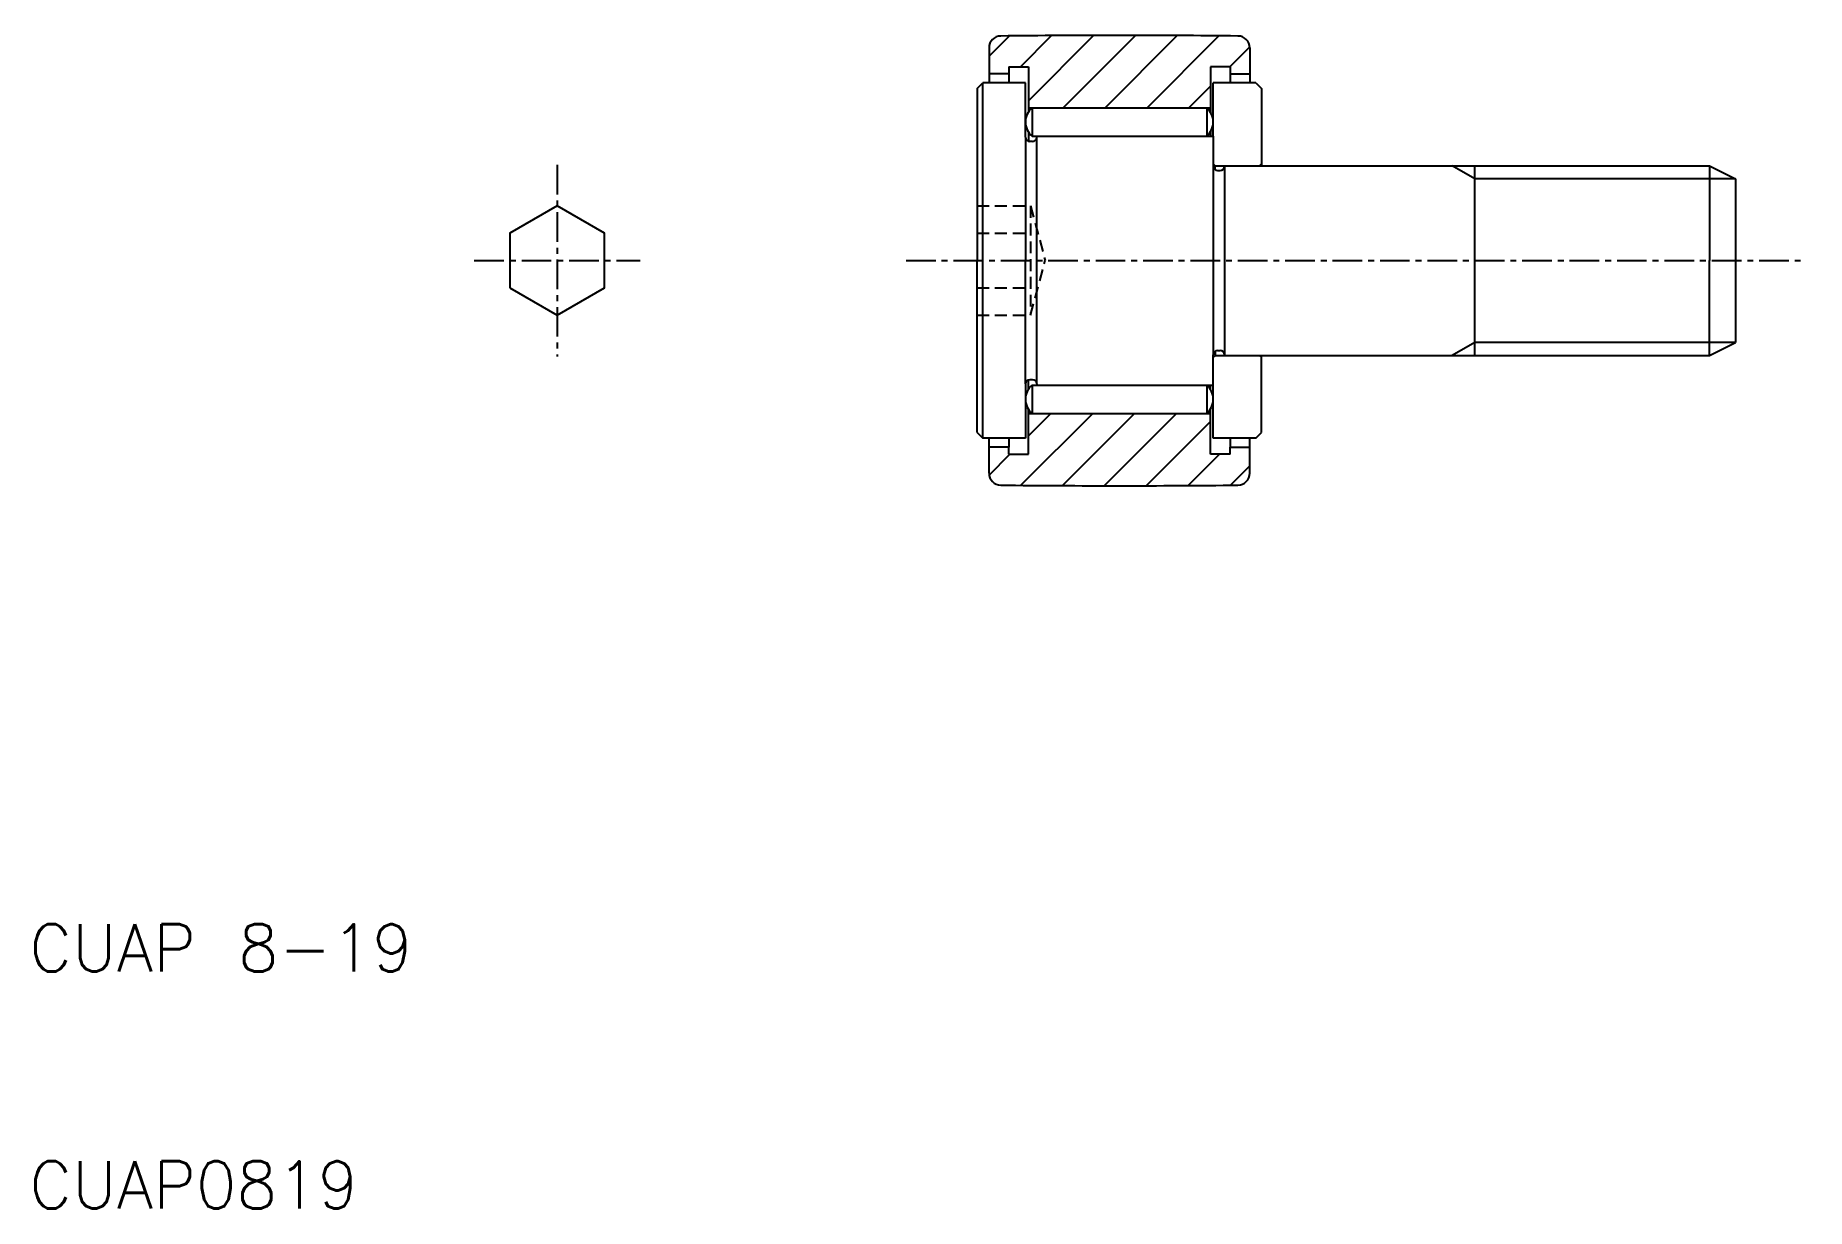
# Model space of a CAD drawing. Extents: x 10.3 to 85, y 10 to 59.5.
import ezdxf

# ---------------------------------------------------------------- set-up
doc = ezdxf.new("R2010")
doc.units = 0
doc.linetypes.add('CENTER', pattern=[2, 1.25, -0.25, 0.25, -0.25])
doc.linetypes.add('DASHED', pattern=[0.75, 0.5, -0.25])
doc.layers.get('0').update_dxf_attribs({"linetype": 'CONTINUOUS'})
doc.layers.add('CENTER', color=1, linetype='CENTER')
doc.styles.get("Standard").update_dxf_attribs({"font": 'txt.shx', "bigfont": 'bigfont.shx'})

# ---------------------------------------------------------------- blocks, each defined once
blk = doc.blocks.new('*X14')
at = {"color": 0, "linetype": 'CONTINUOUS'}
for p, q in [((309.218, 40.517), (312.251, 43.55)), ((309.535, 42.603), (310.483, 43.55)), ((310.974, 40.506), (314.018, 43.55)), ((312.737, 40.5), (315.786, 43.55)), ((314.505, 40.501), (317.215, 43.212)), ((307.881, 40.949), (308.758, 41.825)), ((316.28, 40.508), (317.597, 41.825)), ((318.061, 40.522), (318.875, 41.336))]:
    blk.add_line(p, q, dxfattribs=at)
blk = doc.blocks.new('*X15')
at = {"color": 0, "linetype": 'CONTINUOUS'}
for p, q in [((307.875, 58.62), (308.734, 59.478)), ((309.198, 58.175), (310.515, 59.492)), ((309.535, 56.745), (312.289, 59.499)), ((311.008, 56.45), (314.058, 59.5)), ((312.776, 56.45), (315.82, 59.494)), ((314.544, 56.45), (317.576, 59.482)), ((318.037, 58.175), (318.874, 59.012)), ((316.312, 56.45), (317.215, 57.354))]:
    blk.add_line(p, q, dxfattribs=at)

msp = doc.modelspace()

# ---------------------------------------------------------------- linework, layer by layer
at = {"color": 7, "linetype": 'CONTINUOUS'}
for p, q in [((50.5, 58.975), (50.5, 57.5)), ((61.5, 58.975), (61.5, 57.5)), ((51.33, 57.875), (50.5, 57.875)), ((51.33, 58.175), (52.16, 58.175)), ((51.33, 58.175), (51.33, 57.875)), ((51.33, 57.875), (51.33, 57.5)), ((52.16, 58.175), (52.16, 56.45)), ((59.84, 58.175), (59.84, 56.45)), ((60.67, 58.175), (59.84, 58.175)), ((60.67, 58.175), (60.67, 57.875)), ((60.67, 57.875), (60.67, 57.5)), ((60.67, 57.875), (61.5, 57.875)), ((50, 57.26), (50.24, 57.5)), ((50, 57.26), (50, 50)), ((50.24, 42.5), (50.24, 57.5)), ((52.04, 57.5), (50.24, 57.5)), ((52.04, 55.205), (52.04, 57.5)), ((59.96, 55.25), (59.96, 57.5)), ((61.76, 57.5), (59.96, 57.5)), ((61.76, 57.5), (62, 57.26)), ((62, 57.26), (62, 54)), ((52.16, 56.45), (52.16, 56.269)), ((52.16, 56.45), (52.315, 56.45)), ((52.315, 56.45), (59.685, 56.45)), ((52.315, 56.45), (52.315, 55.25)), ((59.685, 56.45), (59.84, 56.45)), ((59.685, 56.45), (59.685, 55.25)), ((59.84, 56.45), (59.84, 56.269)), ((52.16, 55.431), (52.16, 55.035)), ((59.84, 55.431), (59.84, 55.25)), ((52.04, 55.205), (52.04, 50)), ((52.34, 55.025), (52.22, 55.025)), ((52.315, 55.25), (59.685, 55.25)), ((52.52, 55.205), (52.52, 55.25)), ((52.52, 44.795), (52.52, 55.205)), ((59.685, 55.25), (59.96, 55.25)), ((59.96, 55.25), (59.96, 53.98)), ((60.04, 54), (59.96, 54.08)), ((59.96, 53.98), (59.96, 46.02)), ((60.04, 54), (60.44, 54)), ((60.04, 53.83), (60.04, 54)), ((60.44, 54), (80.9, 54)), ((60.44, 53.98), (60.44, 54)), ((60.44, 53.98), (60.44, 46.02)), ((61.92, 54), (62, 54.08)), ((71, 46), (71, 54)), ((80.9, 54), (80.9, 50)), ((80.9, 54), (82, 53.45)), ((60.14, 53.8), (60.26, 53.8)), ((82, 53.45), (82, 46.55)), ((50, 42.74), (50, 50)), ((52.04, 44.795), (52.04, 50)), ((80.9, 46), (80.9, 50)), ((80.9, 46), (82, 46.55)), ((59.96, 46), (59.96, 46.02)), ((59.96, 44.75), (59.96, 46)), ((60.04, 46), (59.96, 45.92)), ((60.04, 46.17), (60.04, 46)), ((60.04, 46), (60.44, 46)), ((60.14, 46.2), (60.26, 46.2)), ((60.44, 46.02), (60.44, 46)), ((60.44, 46), (80.9, 46)), ((61.92, 46), (62, 45.92)), ((62, 42.74), (62, 46)), ((52.16, 44.569), (52.16, 44.965)), ((52.34, 44.975), (52.22, 44.975)), ((52.04, 44.795), (52.04, 42.5)), ((52.315, 44.75), (59.685, 44.75)), ((52.315, 44.75), (52.315, 43.55)), ((52.52, 44.795), (52.52, 44.75)), ((59.685, 44.75), (59.96, 44.75)), ((59.685, 44.75), (59.685, 43.55)), ((59.84, 44.569), (59.84, 44.75)), ((59.96, 42.5), (59.96, 44.75)), ((52.16, 43.55), (52.16, 43.731)), ((52.16, 41.825), (52.16, 43.55)), ((52.16, 43.55), (52.315, 43.55)), ((52.315, 43.55), (59.685, 43.55)), ((59.685, 43.55), (59.84, 43.55)), ((59.84, 43.55), (59.84, 43.731)), ((59.84, 41.825), (59.84, 43.55)), ((50, 42.74), (50.24, 42.5)), ((61.76, 42.5), (62, 42.74)), ((52.04, 42.5), (50.24, 42.5)), ((50.5, 41.025), (50.5, 42.5)), ((51.33, 42.125), (50.5, 42.125)), ((51.33, 42.5), (51.33, 42.125)), ((51.33, 41.825), (51.33, 42.125)), ((61.76, 42.5), (59.96, 42.5)), ((60.67, 42.5), (60.67, 42.125)), ((60.67, 42.125), (61.5, 42.125)), ((60.67, 41.825), (60.67, 42.125)), ((61.5, 41.025), (61.5, 42.5)), ((51.33, 41.825), (52.16, 41.825)), ((60.67, 41.825), (59.84, 41.825))]:
    msp.add_line(p, q, dxfattribs=at)
at = {"color": 3, "linetype": 'CONTINUOUS'}
for p, q in [((71, 53.45), (70.047, 54)), ((82, 53.45), (71, 53.45)), ((71, 46.55), (70.047, 46)), ((82, 46.55), (71, 46.55))]:
    msp.add_line(p, q, dxfattribs=at)
at = {"color": 3, "linetype": 'DASHED'}
for p, q in [((50, 52.309), (52.25, 52.309)), ((52.25, 52.309), (52.25, 47.691)), ((52.25, 52.309), (52.869, 50)), ((50, 51.155), (52.25, 51.155)), ((52.25, 47.691), (52.869, 50)), ((50, 48.845), (52.25, 48.845)), ((50, 47.691), (52.25, 47.691))]:
    msp.add_line(p, q, dxfattribs=at)
at = {"color": 7, "linetype": 'CONTINUOUS'}
msp.add_lwpolyline([(30.278, 48.845), (32.278, 47.691), (34.278, 48.845), (34.278, 51.155), (32.278, 52.309), (30.278, 51.155)], close=True, dxfattribs=at)
for centre, radius, start, end in [((51, 58.975), 0.5, 90.57354, 180), ((56, -440.5), 500, 89.42646, 90.57354), ((61, 58.975), 0.5, 360, 89.42646), ((52.832, 55.85), 0.792, 130.75287, 229.24713), ((59.168, 55.85), 0.792, 310.75287, 49.24713), ((52.22, 55.205), 0.18, 180, 270), ((52.34, 55.205), 0.18, 270, 0), ((60.14, 53.98), 0.18, 180, 270), ((60.26, 53.98), 0.18, 270, 0), ((60.14, 46.02), 0.18, 90, 180), ((60.26, 46.02), 0.18, 0, 90), ((52.22, 44.795), 0.18, 90, 180), ((52.34, 44.795), 0.18, 0, 90), ((52.832, 44.15), 0.792, 130.75287, 229.24713), ((59.168, 44.15), 0.792, 310.75287, 49.24713), ((51, 41.025), 0.5, 180, 269.42646), ((56, 540.5), 500, 269.42646, 270.57354), ((61, 41.025), 0.5, 270.57354, 0)]:
    msp.add_arc(centre, radius, start, end, dxfattribs=at)
at = {"layer": 'CENTER', "color": 1, "linetype": 'CENTER'}
for p, q in [((32.278, 54.041), (32.278, 45.959)), ((28.778, 50), (35.778, 50)), ((47, 50), (85, 50))]:
    msp.add_line(p, q, dxfattribs=at)

# ---------------------------------------------------------------- block references
at = {"color": 3, "linetype": 'CONTINUOUS'}
for name in ['*X15', '*X14']:
    msp.add_blockref(name, (-257.375, 0), dxfattribs=at)

# ---------------------------------------------------------------- texts
at = {"color": 7, "linetype": 'CONTINUOUS'}
for s, p in [('CUAP 8-19', (10, 20)), ('CUAP0819', (10, 10))]:
    msp.add_text(s, height=2, dxfattribs=at).set_placement(p)

doc.saveas('drawing.dxf')
